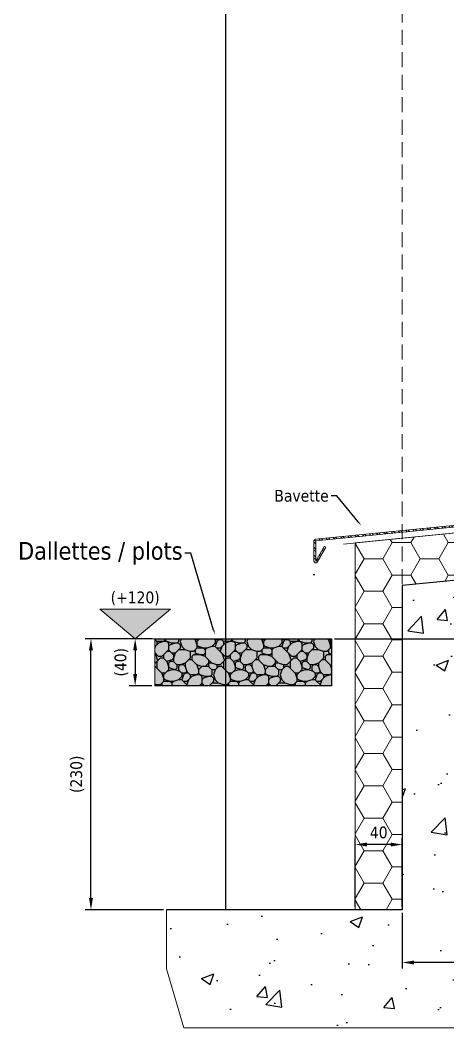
# Model space of a CAD drawing. Header units: millimetres. Extents: x -20000 to 230000, y -17405 to 24510.
# Drawn here: x 52996 to 53359, y -14116 to -13262 of the extents above; entities that cross this region are included whole.
import ezdxf
from ezdxf import colors
from ezdxf.entities.mleader import LeaderData, LeaderLine
from ezdxf.enums import TextEntityAlignment as Align
from ezdxf.math import Vec2, Vec3

# ---------------------------------------------------------------- set-up
doc = ezdxf.new("R2010")
doc.units = ezdxf.units.MM
doc.header["$PDMODE"] = 35
doc.header["$PDSIZE"] = 0.5
doc.linetypes.add('CACHE', pattern=[9.524999999999999, 6.35, -3.175])
doc.layers.get('0').update_dxf_attribs({"lineweight": 13})
doc.layers.get('Defpoints').update_dxf_attribs({"true_color": 0xc2a584})
doc.layers.add('0 - Invisible', color=43, linetype='Continuous', lineweight=0, plot=False)
for name, color, linetype, lineweight in [('1 - Aluminium', 150, 'Continuous', 13), ('1 - BETON', 251, 'Continuous', 25), ('1 - Béton', 251, 'Continuous', 25), ('1 - Cotation', 32, 'Continuous', 13), ('1 - Cotation et texte', 7, 'Continuous', 13), ('1 - INTERROMPU', 253, 'CACHE', 13), ('1 - Isolant', 132, 'Continuous', 13), ('1 - Texte', 7, 'Continuous', 13)]:
    doc.layers.add(name, color=color, linetype=linetype, lineweight=lineweight)
doc.layers.add('1 - Cache', color=7, linetype='Continuous', lineweight=0, true_color=0xffffff)
doc.styles.add('Texte Poralu', font='tahomabd.ttf')
doc.dimstyles.new('30 - 1000', dxfattribs={"dimtxt": 10, "dimasz": 10, "dimexe": 5, "dimexo": 2.5, "dimgap": 5, "dimtad": 1, "dimdec": 1, "dimtxsty": 'Texte Poralu', "dimcen": 5, "dimazin": 0, "dimtfac": 1, "dimtdec": 1, "dimtmove": 0, "dimatfit": 3, "dimfxl": 1, "dimarcsym": 0})

# ---------------------------------------------------------------- blocks, each defined once
blk = doc.blocks.new('*U684')
at = {"layer": '1 - Isolant'}
h = blk.add_hatch(dxfattribs=at)
h.set_pattern_fill('HONEY', color=256, scale=5, style=0)
h.set_pattern_definition([(0, (-58416.87184655554, -20633.90484872554), (23.8125, 13.748153225), [15.875, -31.75]), (120, (-58416.87184655554, -20633.90484872554), (-23.81249994797095, 13.74815331511695), [15.87499999999983, -31.74999999999965]), (59.99999999999999, (-58416.87184655554, -20633.90484872554), (5.202904551637744e-08, 27.49630654011694), [-31.75, 15.875])])
h.paths.add_polyline_path([(-150, -360.0000000000055), (-189.9999999999999, -360.0000000000051), (-189.9999999999929, -48.80049751552041), (-39.99999999999302, -33.80049751551353), (-40, 0), (0, 0), (-2.233866133881897e-13, -70.00000000000038), (-150.0000000000001, -85.00000000000038)])
at = {"layer": '0 - Invisible'}
blk.add_line((-150, -360.0000000000055), (-189.9999999999999, -360.0000000000051), dxfattribs=at)
at = {"layer": '1 - Isolant'}
blk.add_lwpolyline([(-150, -360.0000000000055), (-150.0000000000001, -85.00000000000038), (-2.233866133881897e-13, -70.00000000000038), (0, 0), (-40, 0), (-39.99999999999302, -33.80049751551353), (-189.9999999999929, -48.80049751552041), (-189.9999999999999, -360.0000000000051)], dxfattribs=at)
blk = doc.blocks.new('*D654')
at = {"layer": 'Defpoints', "color": 0, "lineweight": -2, "transparency": 16777216}
for p, q in [((53320.00002455683, -14018.76779066064), (53320.00002455683, -14065.84250095239)), ((53500.00002455679, -14018.76779066064), (53500.00002455679, -14065.84250095239)), ((53490.00002455679, -14060.84250095239), (53330.00002455683, -14060.84250095239))]:
    blk.add_line(p, q, dxfattribs=at)
at = {"layer": 'Defpoints', "color": 0, "transparency": 16777216}
for p in [(53320.00002455683, -14016.26779066064), (53500.00002455679, -14016.26779066064), (53320.00002455683, -14060.84250095239)]:
    blk.add_point(p, dxfattribs=at)
for points in [[(53330.00002455683, -14059.17583428573), (53330.00002455683, -14062.50916761906), (53320.00002455683, -14060.84250095239)], [(53490.00002455679, -14059.17583428573), (53490.00002455679, -14062.50916761906), (53500.00002455679, -14060.84250095239)]]:
    blk.add_solid(points, dxfattribs=at)
at = {"layer": 'Defpoints', "color": 0, "transparency": 16777216, "insert": (53410.00002455681, -14050.61415978382), "char_height": 10, "attachment_point": 5, "style": 'Texte Poralu'}
blk.add_mtext('180', dxfattribs=at)
blk = doc.blocks.new('*U688')
at = {"layer": '1 - Aluminium'}
h = blk.add_hatch(dxfattribs=at)
h.set_pattern_fill('ANSI32', color=256, scale=0.5, angle=90, style=0)
h.set_pattern_definition([(135, (-59.90592827932062, -2.190095312418459), (-3.367596045400933, -3.367596045400933), []), (135, (-59.90592827932062, 0.05496968758154175), (-3.367596045400933, -3.367596045400933), [])])
edge = h.paths.add_edge_path()
edge.add_line((-1.5, 33.8004975155136), (-1.5, 6.382419153728577))
edge.add_line((-1.5, 6.382419153728577), (-183.5551838578521, -11.82309923205649))
edge.add_arc((-183.4059282793206, -13.31565501737147), 1.500000000000007, 95.71059313749947, 179.9999999999997)
edge.add_line((-184.9059282793206, -13.31565501737147), (-184.9059282793206, -30.45817367420331))
edge.add_arc((-183.4059282793206, -30.45817367420331), 1.500000000000028, 180.0000000000001, 329.9999999999999)
edge.add_line((-182.1068901736439, -31.20817367420331), (-174.9059282793206, -18.73574180986789))
edge.add_line((-174.9059282793206, -18.73574180986789), (-176.2049663849972, -17.98574180986789))
edge.add_line((-176.2049663849972, -17.98574180986789), (-183.4059282793206, -30.45817367420331))
edge.add_line((-183.4059282793206, -30.45817367420331), (-183.4059282793206, -13.31565501737162))
edge.add_line((-183.4059282793206, -13.31565501737162), (-1.350744421468505, 4.889863368413595))
edge.add_arc((-1.5, 6.382419153728577), 1.5, 275.7105931374996, 360)
edge.add_line((2.220446049250313e-16, 6.382419153728577), (2.327133558770599e-16, 33.8004975155136))
edge.add_line((2.327133558770599e-16, 33.8004975155136), (-1.5, 33.8004975155136))
at = {"layer": '0 - Invisible'}
blk.add_lwpolyline([(0, 0), (-159.9059282793206, -15.99059282793206)], dxfattribs=at)
blk.add_point((-184.9059282793206, -41.95817367420332), dxfattribs=at)
at = {"layer": '1 - Aluminium'}
blk.add_lwpolyline([(-1.5, 33.8004975155136), (-1.5, 6.382419153728577), (-183.5551838578521, -11.82309923205648, 0.3853135861201776), (-184.9059282793206, -13.31565501737147), (-184.9059282793206, -30.45817367420331, 0.7673269879789602), (-182.1068901736439, -31.20817367420331), (-174.9059282793206, -18.73574180986789), (-176.2049663849972, -17.98574180986789), (-183.4059282793206, -30.45817367420331), (-183.4059282793206, -13.31565501737162), (-1.350744421468502, 4.889863368413593, 0.3853135861201796), (2.220446049250313e-16, 6.382419153728577), (2.327133558770599e-16, 33.8004975155136)], format="xyb", close=True, dxfattribs=at)
blk = doc.blocks.new('*D682')
at = {"layer": '1 - Cotation', "color": 0, "lineweight": -2, "transparency": 16777216}
for p, q in [((53280.00002455683, -14013.76779066064), (53280.00002455683, -13955.8425009524)), ((53310.00002455683, -13960.8425009524), (53290.00002455683, -13960.8425009524)), ((53320.00002455683, -14013.76779066064), (53320.00002455683, -13955.8425009524))]:
    blk.add_line(p, q, dxfattribs=at)
at = {"layer": '1 - Cotation', "color": 0, "transparency": 16777216}
for points in [[(53290.00002455683, -13959.17583428573), (53290.00002455683, -13962.50916761906), (53280.00002455683, -13960.8425009524)], [(53310.00002455683, -13959.17583428573), (53310.00002455683, -13962.50916761906), (53320.00002455683, -13960.8425009524)]]:
    blk.add_solid(points, dxfattribs=at)
at = {"layer": 'Defpoints', "color": 0, "transparency": 16777216}
for p in [(53280.00002455683, -13960.8425009524), (53280.00002455683, -14016.26779066064), (53320.00002455683, -14016.26779066064)]:
    blk.add_point(p, dxfattribs=at)
at = {"layer": '1 - Cotation', "color": 0, "transparency": 16777216, "insert": (53300.00002455683, -13950.63766549236), "char_height": 10, "attachment_point": 5, "style": 'Texte Poralu'}
blk.add_mtext('40', dxfattribs=at)
blk = doc.blocks.new('*U616')
blk.add_hatch(color=256).paths.add_polyline_path([(-16.5625, 0), (-46.5625, 25), (13.4375, 25)])
blk.add_line((0, 0), (-41.5625, 0))
blk.add_lwpolyline([(-16.5625, 0), (-46.5625, 25), (13.4375, 25), (-16.5625, 0)])
at = {"style": 'Texte Poralu'}
blk.add_attdef('HAUTEUR', text='', height=10, dxfattribs=at).set_placement((-16.56250000000001, 34.99999999999997), align=Align.MIDDLE_CENTER)
blk = doc.blocks.new('*D686')
at = {"layer": '1 - Cotation', "color": 0, "lineweight": -2, "transparency": 16777216}
for p, q in [((53107.50002455684, -13786.26779066064), (53088.43752455684, -13786.26779066064)), ((53093.43752455684, -13796.26779066064), (53093.43752455684, -13816.26779066064)), ((53107.50002455684, -13826.26779066064), (53088.43752455684, -13826.26779066064))]:
    blk.add_line(p, q, dxfattribs=at)
at = {"layer": '1 - Cotation', "color": 0, "transparency": 16777216}
for points in [[(53091.77085789017, -13796.26779066064), (53095.1041912235, -13796.26779066064), (53093.43752455684, -13786.26779066064)], [(53091.77085789017, -13816.26779066064), (53095.1041912235, -13816.26779066064), (53093.43752455684, -13826.26779066064)]]:
    blk.add_solid(points, dxfattribs=at)
at = {"layer": 'Defpoints', "color": 0, "transparency": 16777216}
for p in [(53110.00002455684, -13786.26779066064), (53093.43752455684, -13826.26779066064), (53110.00002455684, -13826.26779066064)]:
    blk.add_point(p, dxfattribs=at)
at = {"layer": '1 - Cotation', "color": 0, "transparency": 16777216, "insert": (53081.82906250177, -13806.26779066063), "char_height": 10, "attachment_point": 5, "rotation": 90, "style": 'Texte Poralu'}
blk.add_mtext('(40)', dxfattribs=at)
blk = doc.blocks.new('*U617')
at = {"layer": '1 - BETON'}
h = blk.add_hatch(dxfattribs=at)
h.set_pattern_fill('112', color=256, scale=40, angle=135, style=0, pattern_type=2)
h.set_pattern_definition([(135, (221.5857864375541, 1.414213562373095), (-56.5685424949238, 3.552713678800501e-15), [12, -14, 2, -12]), (135, (204.615223689077, 7.071067811865477), (-56.5685424949238, 3.552713678800501e-15), [2, -10, 8, -20]), (135, (198.9583694395846, 9.899494936611667), (-56.5685424949238, 3.552713678800501e-15), [2, -38]), (135, (210.2720779385694, -4.242640687119284), (-56.5685424949238, 3.552713678800501e-15), [8, -32]), (135, (210.2720779385694, -9.899494936611664), (-56.5685424949238, 3.552713678800501e-15), [4, -36]), (135, (187.6446609405999, 7.071067811865477), (-56.5685424949238, 3.552713678800501e-15), [4, -2, 2, -32]), (135, (197.5441558772115, -5.656854249492378), (-56.5685424949238, 3.552713678800501e-15), [6, -34]), (135, (201.7867965643308, -15.55634918610405), (-56.5685424949238, 3.552713678800501e-15), [4, -36]), (135, (187.6446609405999, -7.071067811865472), (-56.5685424949238, 3.552713678800501e-15), [2, -12, 6, -20]), (135, (191.8873016277191, -14.14213562373095), (-56.5685424949238, 3.552713678800501e-15), [4, -36]), (135, (180.5735931287344, -5.656854249492376), (-56.5685424949238, 3.552713678800501e-15), [4, -36]), (135, (184.8162338158537, -12.72792206135785), (-56.5685424949238, 3.552713678800501e-15), [4, -36]), (135, (172.0883117544958, -2.828427124746185), (-56.5685424949238, 3.552713678800501e-15), [4, -36]), (225, (222.9999999999272, 0), (-7.105427357601002e-15, -56.5685424949238), [8, -2, 4, -16, 8, -2]), (225, (203.2010101267039, -16.97056274847714), (-7.105427357601002e-15, -56.5685424949238), [2, -38]), (225, (207.4436508138232, -4.242640687119283), (-7.105427357601002e-15, -56.5685424949238), [4, -8, 2, -26]), (225, (201.7867965643308, -7.071067811865474), (-7.105427357601002e-15, -56.5685424949238), [4, -8, 6, -22]), (225, (204.615223689077, 4.242640687119287), (-7.105427357601002e-15, -56.5685424949238), [2, -20, 4, -2, 4, -8]), (225, (206.0294372514501, 8.485281374238571), (-7.105427357601002e-15, -56.5685424949238), [2, -38]), (225, (194.7157287524653, 2.828427124746192), (-7.105427357601002e-15, -56.5685424949238), [2, -2, 6, -30]), (225, (197.5441558772115, 8.485281374238573), (-7.105427357601002e-15, -56.5685424949238), [4, -16, 2, -2, 2, -14]), (225, (201.7867965643308, 18.38477631085023), (-7.105427357601002e-15, -56.5685424949238), [6, -34]), (225, (177.7451660039882, 3.552713678800501e-15), (-7.105427357601002e-15, -56.5685424949238), [2, -2, 2, -34]), (225, (183.4020202534806, 8.485281374238575), (-7.105427357601002e-15, -56.5685424949238), [6, -34]), (225, (181.9878066911075, 14.14213562373095), (-7.105427357601002e-15, -56.5685424949238), [2, -38]), (180, (213.1005050633156, 9.899494936611665), (-28.28427124800001, -28.284271248), [2.8284, -53.740142496]), (180, (189.058874502973, -19.79898987322333), (-28.28427124800001, -28.284271248), [2.8284, -8.4852, 8.4852, -36.769742496]), (180, (190.473088065346, -12.72792206135785), (-28.28427124800001, -28.284271248), [5.6568, -14.142136, 2.8284, -33.94120649599999]), (180, (186.2304473782268, -5.656854249492376), (-28.28427124800001, -28.284271248), [5.6568, -19.799, 2.8284, -28.284342496]), (180, (210.2720779385694, -4.242640687119284), (-28.28427124800001, -28.284271248), [2.8284, -53.740142496]), (180, (203.2010101267039, 2.828427124746192), (-28.28427124800001, -28.284271248), [8.485280000000001, -48.083262496]), (180, (194.7157287524653, 5.656854249492383), (-28.28427124800001, -28.284271248), [2.8284, -16.97056, 2.8284, -33.941182496]), (180, (187.6446609405999, 7.071067811865477), (-28.28427124800001, -28.284271248), [5.6568, -50.911742496]), (180, (181.9878066911075, 12.72792206135786), (-28.28427124800001, -28.284271248), [5.6568, -50.911742496]), (180, (190.473088065346, 21.21320343559643), (-28.28427124800001, -28.284271248), [2.8284, -53.740142496]), (180, (179.1593795663613, 4.242640687119291), (-28.28427124800001, -28.284271248), [2.8284, -53.740142496]), (180, (177.7451660039882, -2.828427124746188), (-28.28427124800001, -28.284271248), [2.8284, -53.740142496]), (180, (169.2598846297496, 3.552713678800501e-15), (-28.28427124800001, -28.284271248), [2.8284, -53.740142496]), (180, (196.1299423148384, -26.8700576850888), (-28.28427124800001, -28.284271248), [2.8284, -53.740142496]), (180, (193.3015151900922, -1.414213562373092), (-28.28427124800001, -28.284271248), [2.8284, -53.740142496]), (180, (179.1593795663613, -9.89949493661166), (-28.28427124800001, -28.284271248), [2.8284, -19.799, 2.8284, -31.112742496]), (180, (207.4436508138232, -7.071067811865474), (-28.28427124800001, -28.284271248), [5.6568, -50.911742496]), (180, (200.3725830019577, -14.14213562373095), (-28.28427124800001, -28.284271248), [8.4852, -48.083342496]), (270, (210.2720779385694, -9.899494936611664), (28.284271248, -28.28427124800001), [4.2428, -52.325742496]), (270, (196.1299423148384, 7.071067811865479), (28.284271248, -28.28427124800001), [2.8284, -53.740142496]), (270, (183.4020202534806, 11.31370849898476), (28.284271248, -28.28427124800001), [2.8284, -53.740142496]), (270, (187.6446609405999, -4.24264068711928), (28.284271248, -28.28427124800001), [2.8284, -53.740142496]), (270, (181.9878066911075, -7.071067811865472), (28.284271248, -28.28427124800001), [2.8284, -53.740142496]), (270, (184.8162338158537, -12.72792206135785), (28.284271248, -28.28427124800001), [2.8284, -53.740142496]), (270, (180.5735931287344, -5.656854249492376), (28.284271248, -28.28427124800001), [2.8284, -53.740142496]), (270, (214.5147186256887, -5.65685424949238), (28.284271248, -28.28427124800001), [2.8284, -53.740142496]), (270, (198.9583694395846, -9.899494936611664), (28.284271248, -28.28427124800001), [2.8284, -53.740142496]), (270, (207.4436508138232, -1.414213562373094), (28.284271248, -28.28427124800001), [5.6568, -50.911742496]), (270, (204.615223689077, 7.071067811865477), (28.284271248, -28.28427124800001), [5.6568, -50.911742496]), (270, (177.7451660039882, 2.828427124746195), (28.284271248, -28.28427124800001), [5.6568, -50.911742496]), (270, (193.3015151900922, 1.414213562373098), (28.284271248, -28.28427124800001), [2.8284, -53.740142496]), (270, (197.5441558772116, 14.14213562373095), (28.284271248, -28.28427124800001), [5.6568, -33.94112000000001, 2.8284, -14.142222496]), (270, (201.7867965643308, -15.55634918610405), (28.28424312479999, -28.28427124800001), [5.6568, -11.313708, 5.6568, -33.941234496]), (270, (220.171572875181, -2.82842712474619), (28.284271248, -28.28427124800001), [5.656, -14.144, 5.656, -14.144, 2.828, -14.140542496]), (161.56505118, (204.615223689077, 1.414213562373096), (-28.28427124890702, 28.2842712460221), [8.943999999999999, -4.472, 4.472, -71.55471907999998]), (161.56505118, (183.4020202534806, -11.31370849898476), (-28.28427124890702, 28.2842712460221), [8.943999999999999, -80.49871908]), (161.56505118, (203.2010101267039, 8.485281374238571), (-28.28427124890702, 28.2842712460221), [4.472, -84.97071907999998]), (161.56505118, (214.5147186256887, -5.65685424949238), (-28.28427124890702, 28.2842712460221), [4.472, -84.97071907999998]), (161.56505118, (201.7867965643308, -7.071067811865474), (-28.28427124890702, 28.2842712460221), [4.472, -84.97071907999998]), (161.56505118, (204.615223689077, -15.55634918610404), (-28.28427124890702, 28.2842712460221), [4.472, -84.97071907999998]), (198.43494882, (197.5441558772115, -14.14213562373095), (-28.28427124890702, -28.2842712460221), [4.472, -84.97071907999998]), (198.43494882, (187.6446609405999, -4.24264068711928), (-28.28427124890702, -28.2842712460221), [4.472, -84.97071907999998]), (198.43494882, (204.615223689077, 18.38477631085024), (-28.28427124890702, -28.2842712460221), [4.472, -84.97071907999998]), (198.43494882, (207.4436508138232, -15.55634918610404), (-28.28427124890702, -28.2842712460221), [4.472, -84.97071907999998]), (198.43494882, (210.2720779385694, 9.899494936611667), (-28.28427124890702, -28.2842712460221), [4.472, -31.304, 4.472, -49.19471908]), (251.56505118, (190.473088065346, -18.38477631085023), (-28.2842712460221, -28.28427124890702), [4.472, -84.97071907999998]), (251.56505118, (179.1593795663613, 4.242640687119291), (-28.2842712460221, -28.28427124890702), [4.472, -84.97071907999998]), (251.56505118, (186.2304473782268, -14.14213562373095), (-28.2842712460221, -28.28427124890702), [4.472, -84.97071907999998]), (251.56505118, (213.1005050633156, -9.899494936611664), (-28.2842712460221, -28.28427124890702), [4.472, -84.97071907999998]), (288.43494882, (196.1299423148384, 15.55634918610405), (28.28427124602209, -28.28427124890703), [4.471999999999991, -84.97071907999984]), (288.43494882, (183.4020202534806, 14.14213562373095), (28.28427124602209, -28.28427124890703), [4.471999999999991, -84.97071907999984]), (288.43494882, (197.5441558772115, -5.656854249492378), (28.28427124602209, -28.28427124890703), [4.471999999999991, -84.97071907999984]), (288.43494882, (187.6446609405999, -7.071067811865472), (28.28427124602209, -28.28427124890703), [4.471999999999991, -84.97071907999984]), (288.43494882, (172.0883117544958, -2.828427124746185), (28.28427124602209, -28.28427124890703), [4.471999999999991, -84.97071907999984]), (288.43494882, (218.7573593128079, 4.242640687119286), (28.28427124602209, -28.28427124890703), [6.70799999999999, -82.73471907999985])])
h.paths.add_polyline_path([(-160, 0), (-10, 0), (-10, -40), (-160, -40)])
at = {"layer": '1 - Cache'}
blk.add_hatch(color=256, dxfattribs=at).paths.add_polyline_path([(-160, 0), (-10, 0), (-10, -40), (-160, -40)])
at = {"layer": '0 - Invisible'}
blk.add_lwpolyline([(-160, 0), (-10, 0), (-10, -40), (-160, -40)], close=True, dxfattribs=at)
at = {"layer": '1 - BETON'}
blk.add_lwpolyline([(-160, 0), (-10, 0), (-10, -40), (-160.0000000000073, -40)], dxfattribs=at)
blk = doc.blocks.new('*D689')
at = {"layer": 'Defpoints', "color": 0, "lineweight": -2, "transparency": 16777216}
for p, q in [((53262.50002455684, -13786.26779066064), (53623.68184748304, -13786.26779066064)), ((53618.68184748304, -13896.26779066064), (53618.68184748304, -13796.26779066064)), ((53587.50002455683, -13906.26779066064), (53623.68184748304, -13906.26779066064))]:
    blk.add_line(p, q, dxfattribs=at)
at = {"layer": 'Defpoints', "color": 0, "transparency": 16777216}
for p in [(53260.00002455684, -13786.26779066064), (53618.68184748304, -13786.26779066064), (53585.00002455683, -13906.26779066064)]:
    blk.add_point(p, dxfattribs=at)
for points in [[(53617.01518081637, -13796.26779066064), (53620.3485141497, -13796.26779066064), (53618.68184748304, -13786.26779066064)], [(53617.01518081637, -13896.26779066064), (53620.3485141497, -13896.26779066064), (53618.68184748304, -13906.26779066064)]]:
    blk.add_solid(points, dxfattribs=at)
at = {"layer": 'Defpoints', "color": 0, "transparency": 16777216, "insert": (53608.477012023, -13846.26779066063), "char_height": 10, "attachment_point": 5, "rotation": 90, "style": 'Texte Poralu'}
blk.add_mtext('120', dxfattribs=at)
blk = doc.blocks.new('*D690')
at = {"layer": '1 - Cotation', "color": 0, "lineweight": -2, "transparency": 16777216}
for p, q in [((53107.50002455684, -13786.26779066064), (53050.95449961028, -13786.26779066064)), ((53055.95449961028, -14006.26779066064), (53055.95449961028, -13796.26779066064)), ((53117.50002455683, -14016.26779066064), (53050.95449961028, -14016.26779066064))]:
    blk.add_line(p, q, dxfattribs=at)
at = {"layer": '1 - Cotation', "color": 0, "transparency": 16777216}
for points in [[(53054.28783294361, -13796.26779066064), (53057.62116627694, -13796.26779066064), (53055.95449961028, -13786.26779066064)], [(53054.28783294361, -14006.26779066064), (53057.62116627694, -14006.26779066064), (53055.95449961028, -14016.26779066064)]]:
    blk.add_solid(points, dxfattribs=at)
at = {"layer": 'Defpoints', "color": 0, "transparency": 16777216}
for p in [(53055.95449961028, -13786.26779066064), (53110.00002455684, -13786.26779066064), (53120.00002455683, -14016.26779066064)]:
    blk.add_point(p, dxfattribs=at)
at = {"layer": '1 - Cotation', "color": 0, "transparency": 16777216, "insert": (53044.34603755521, -13901.26779066063), "char_height": 10, "attachment_point": 5, "rotation": 90, "style": 'Texte Poralu'}
blk.add_mtext('(230)', dxfattribs=at)
blk = doc.blocks.new('*U717')
at = {"layer": '1 - Béton'}
h = blk.add_hatch(dxfattribs=at)
h.set_pattern_fill('CONCRETE', color=256, scale=15, style=0, pattern_type=2)
h.set_pattern_definition([(49.99999999999999, (0, 0), (107.589027390113, -9.412820247389266), [11.25, -123.75]), (355, (0, 0), (-20.81270004195, 112.8288200550018), [9, -99]), (100.4514, (8.965752, -0.7844009999999999), (86.77640725710323, 103.415931309143), [9.5610285, -105.1713168]), (46.18420000000002, (0, 30), (160.0861572938467, -24.82785214935271), [16.875, -185.625]), (96.6356, (13.34051175, 27.93100395), (140.1994058323055, 146.1176806350663), [14.3415432, -157.75695]), (351.1842, (0, 30), (140.1992917700441, 146.1177901387987), [13.5, -148.5]), (21, (15, 22.5), (89.53605781776925, -60.39283359980082), [11.25, -123.75]), (326.0000000000001, (15, 22.5), (36.49729978823726, 108.772506757028), [9, -99]), (71.4514, (22.46133495, 17.4672591), (126.0333942872235, 48.37957450649286), [9.5610285, -105.1713168]), (37.50000000000001, (0, 0), (1.8239782975936, 49.93407807469672), [0, -97.8, 0, -100.5, 0, -99.375]), (7.499999999999999, (0, 0), (39.46043061632229, 59.16175678235403), [0, -57.3, 0, -95.55, 0, -37.875]), (327.5, (-33.45, 0), (80.07336542586135, -3.383230760156963), [0, -37.5, 0, -117, 0, -155.25]), (317.5, (-48.45, 0), (87.47792540135794, 15.01574734984766), [0, -48.75, 0, -77.69999999999999, 0, -110.25])])
h.paths.add_polyline_path([(-380, -410), (-365.3789772780521, -460), (350.0000000000001, -460), (400.0000000000001, -410), (400.0000000000001, -360), (2.842170943040401e-14, -360), (2.842170943040401e-14, -120), (20, -100), (20, -3.673940397442062e-15), (-30, 0), (-29.99999999999999, -70), (-180, -85), (-180, -360), (-380, -360)])
at = {"layer": '0 - Invisible'}
for p, q in [((-380, -360), (-380, -410)), ((-280, -360), (-280, -360)), ((-380, -410), (-365.3789772780521, -460)), ((-365.3789772780521, -460), (350.0000000000001, -460))]:
    blk.add_line(p, q, dxfattribs=at)
at = {"layer": '0 - Invisible', "ltscale": 2}
for p, q in [((400.0000000000001, -360), (400.0000000000001, -410)), ((400.0000000000001, -410), (350.0000000000001, -460))]:
    blk.add_line(p, q, dxfattribs=at)
at = {"layer": '1 - BETON', "ltscale": 2}
for p, q in [((20, -3.673940397442062e-15), (-30, 0)), ((-30, 0), (-29.99999999999999, -70)), ((20, -100), (20, 0)), ((-29.99999999999999, -70), (-180, -85)), ((2.842170943040401e-14, -120), (20, -100)), ((2.842170943040401e-14, -360), (2.842170943040401e-14, -120)), ((400.0000000000001, -360), (5.684341886080801e-14, -360))]:
    blk.add_line(p, q, dxfattribs=at)
at = {"layer": '1 - Béton', "ltscale": 2}
for p, q in [((-30, 0), (-9.947598300641403e-14, 0)), ((-180, -85), (-180, -360)), ((-180, -360), (-380, -360))]:
    blk.add_line(p, q, dxfattribs=at)
at = {"layer": '1 - Béton', "linetype": 'CACHE', "ltscale": 2}
blk.add_line((4.408728476930515e-14, -360), (2.842170943040401e-14, -360), dxfattribs=at)
at = {"layer": '1 - INTERROMPU', "ltscale": 2}
blk.add_line((-1.030286966852145e-13, 0), (4.408728476930516e-14, -360), dxfattribs=at)

msp = doc.modelspace()

# ---------------------------------------------------------------- linework, layer by layer
at = {"layer": '1 - Béton'}
msp.add_line((53170.00002455693, -12805.66835877718), (53170.00002455693, -14016.26779066064), dxfattribs=at)
at = {"layer": '1 - INTERROMPU', "ltscale": 2}
msp.add_line((53320.00002455693, -12755.66835877718), (53320.00002455683, -13741.26779066064), dxfattribs=at)

# ---------------------------------------------------------------- block references
for name, p in [('*U717', (53500.00002455683, -13656.26779066064)), ('*U688', (53430.00002455684, -13690.06828817615)), ('*U684', (53470.00002455683, -13656.26779066064)), ('*U617', (53270.00002455684, -13786.26779066064))]:
    msp.add_blockref(name, p)
msp.add_blockref('*U616', (53110.00002455684, -13786.26779066064)).add_auto_attribs({'HAUTEUR': '(+120)'})

# ---------------------------------------------------------------- dimensions: what is measured, and where the dimension line sits
at = {"layer": '1 - Cotation'}
for base, p1, p2, picture, middle in [((53055.95449961028, -13786.26779066064), (53120.00002455683, -14016.26779066064), (53110.00002455684, -13786.26779066064), '*D690', (53044.34603755521, -13901.26779066063)), ((53093.43752455684, -13826.26779066064), (53110.00002455684, -13786.26779066064), (53110.00002455684, -13826.26779066064), '*D686', (53081.82906250177, -13806.26779066063))]:
    dim = msp.add_linear_dim(base=base, p1=p1, p2=p2, angle=90, dimstyle='30 - 1000', override={"dimpost": '(<>)'}, dxfattribs=at)
    dim.commit()
    dim.dimension.update_dxf_attribs({"geometry": picture, "text_midpoint": middle})
dim = msp.add_linear_dim(base=(53280.00002455683, -13960.8425009524), p1=(53320.00002455683, -14016.26779066064), p2=(53280.00002455683, -14016.26779066064), dimstyle='30 - 1000', dxfattribs=at)
dim.commit()
dim.dimension.update_dxf_attribs({"geometry": '*D682', "text_midpoint": (53300.00002455683, -13950.63766549236)})
at = {"layer": 'Defpoints'}
dim = msp.add_linear_dim(base=(53618.68184748304, -13786.26779066064), p1=(53585.00002455683, -13906.26779066064), p2=(53260.00002455684, -13786.26779066064), angle=90, dimstyle='30 - 1000', dxfattribs=at)
dim.commit()
dim.dimension.update_dxf_attribs({"geometry": '*D689', "text_midpoint": (53608.477012023, -13846.26779066063)})
dim = msp.add_linear_dim(base=(53320.00002455683, -14060.84250095239), p1=(53500.00002455679, -14016.26779066064), p2=(53320.00002455683, -14016.26779066064), dimstyle='30 - 1000', dxfattribs=at)
dim.commit()
dim.dimension.update_dxf_attribs({"geometry": '*D654', "text_midpoint": (53410.00002455681, -14050.61415978382)})

# ---------------------------------------------------------------- leaders
at = {"layer": '1 - Cotation et texte'}
ml = msp.add_multileader_mtext('Standard', dxfattribs=at)
ml.set_content('Dallettes / plots', color=256, style='Texte Poralu')
ml.set_leader_properties()
ml.build(insert=Vec2(0, 0))
ml.multileader.update_dxf_attribs({"dogleg_length": 5})
ctx = ml.context
ctx.base_point, ctx.char_height, ctx.plane_origin = Vec3(52965.74207760608, -13713.86168546572), 15, Vec3(53153.26491669519, -13737.60469370886)
ctx.text_align_type = 2
notes = []
notes.append((ctx, [(0, (1, 1, 0), (53140.67894798888, -13713.86168546572), (-1, 0), 5, [(0, [(53161.1531846312, -13782.77291099689)], 0, [])])]))
ctx.mtext.insert, ctx.mtext.alignment, ctx.mtext.flow_direction = Vec3(53133.67894798888, -13704.28646719842), 3, 5
at = {"layer": '1 - Texte'}
ml = msp.add_multileader_mtext('Standard', dxfattribs=at)
ml.set_content('Bavette', color=256, style='Texte Poralu')
ml.set_leader_properties()
ml.build(insert=Vec2(0, 0))
ml.multileader.update_dxf_attribs({"dogleg_length": 5})
ctx = ml.context
ctx.base_point, ctx.char_height, ctx.plane_origin = Vec3(53203.52868442432, -13665.17734822387), 10, Vec3(53284.80039496422, -13633.34291669193)
ctx.text_align_type = 2
notes.append((ctx, [(0, (1, 1, 0), (53264.57703902473, -13665.17734822387), (-1, 0), 5, [(0, [(53285.09128693742, -13690.33183642184)], 0, [])])]))
ctx.mtext.insert, ctx.mtext.alignment, ctx.mtext.flow_direction = Vec3(53257.57703902473, -13660.07660947303), 3, 5
for ctx, leaders in notes:
    for number, flags, end, landing, length, lines in leaders:
        leader = LeaderData()
        leader.index, (leader.has_last_leader_line, leader.has_dogleg_vector, leader.attachment_direction) = number, flags
        leader.last_leader_point, leader.dogleg_vector, leader.dogleg_length = Vec3(end), Vec3(landing), length
        for number, points, colour, breaks in lines:
            line = LeaderLine()
            line.index, line.vertices, line.color, line.breaks = number, Vec3.list(points), colors.encode_raw_color(colour), breaks
            leader.lines.append(line)
        ctx.leaders.append(leader)

doc.saveas('drawing.dxf')
